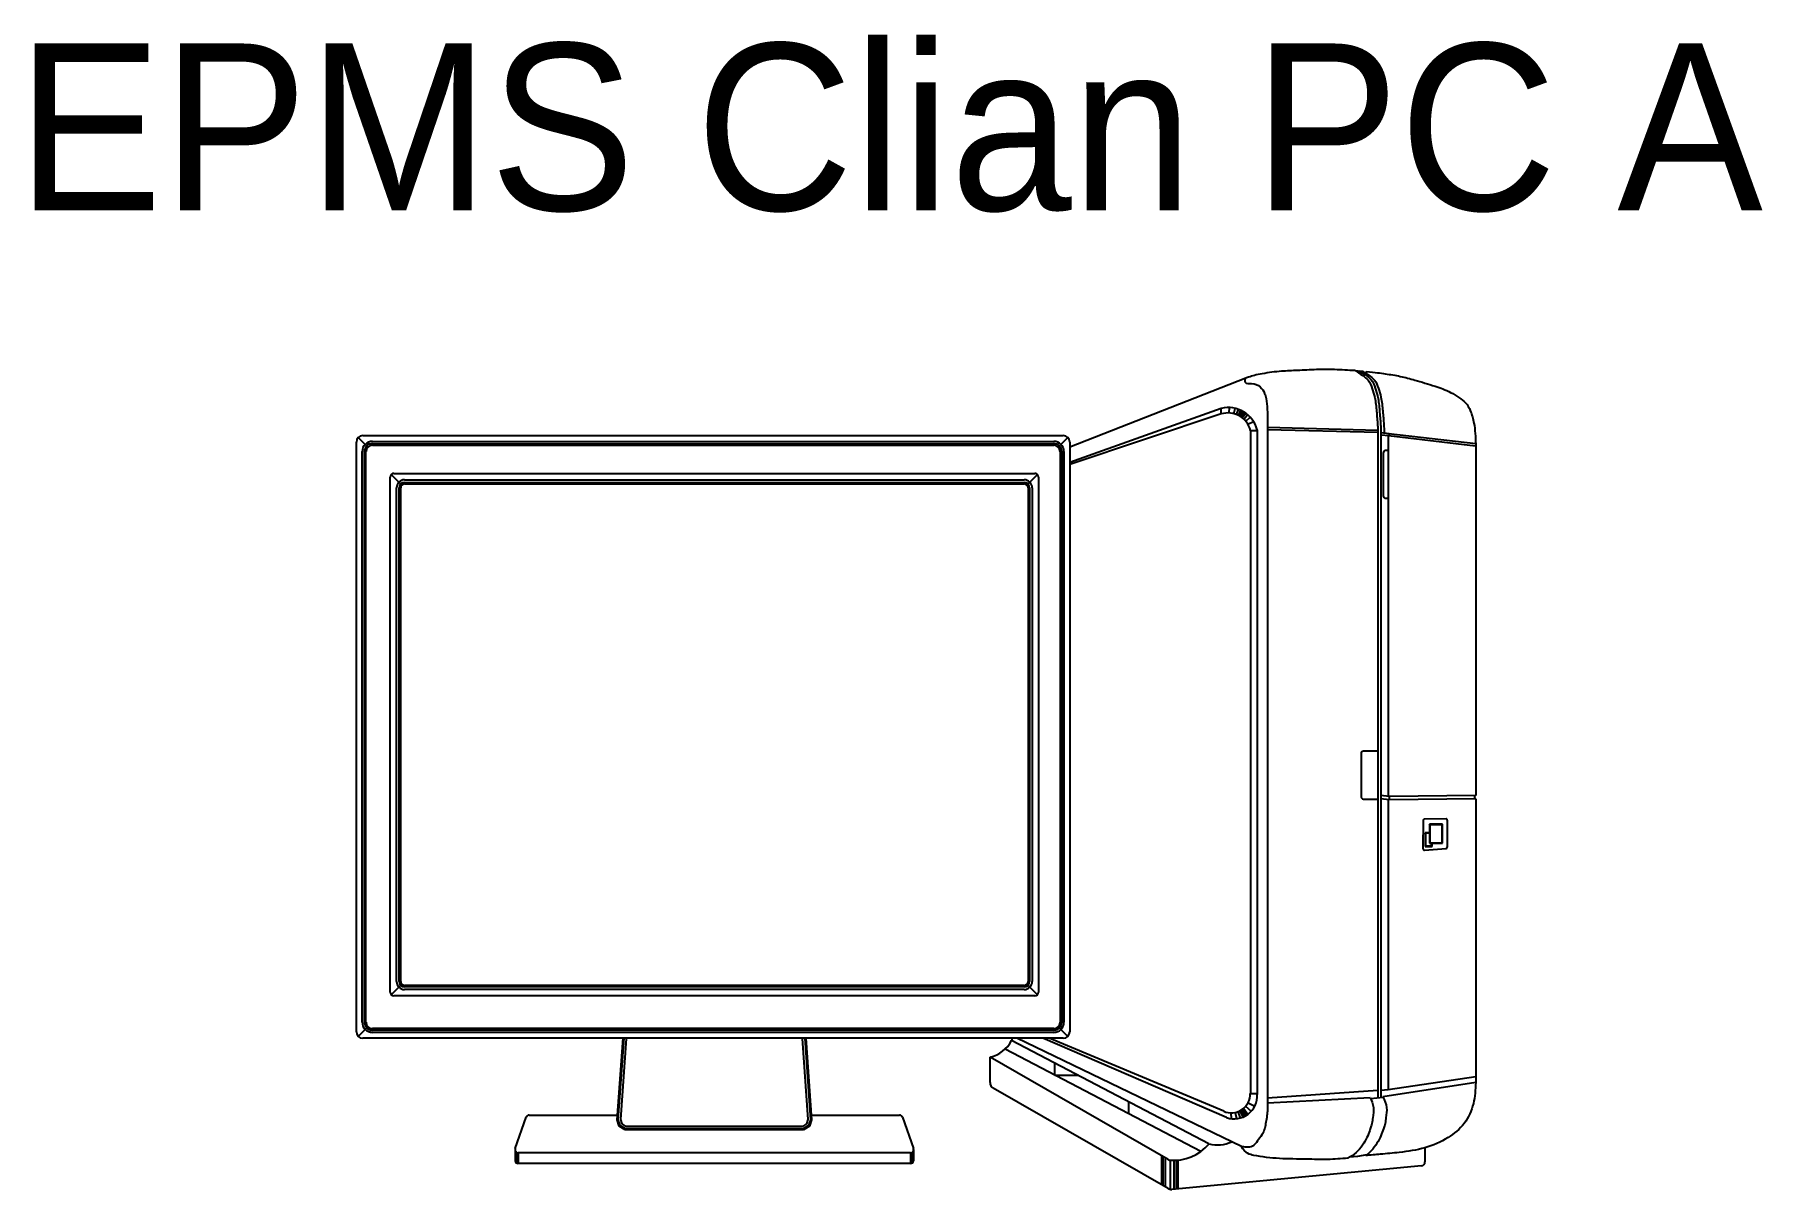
# Model space of a CAD drawing. Header units: millimetres. Extents: x 89450 to 753248, y -530175 to 1209785.
# Drawn here: x 140703 to 143483, y -92186 to -90328 of the extents above; entities that cross this region are included whole.
import ezdxf
from ezdxf.enums import TextEntityAlignment as Align

# ---------------------------------------------------------------- set-up
doc = ezdxf.new("R2010")
doc.units = ezdxf.units.MM
doc.header["$LTSCALE"] = 150
doc.styles.add('ELEC', font='')
doc.styles.get('ELEC').set_extended_font_data('Dotum')

msp = doc.modelspace()

# ---------------------------------------------------------------- linework, layer by layer
at = {"color": 0}
for p, q in [((142845.2, -90870.3), (142845.2, -90872.8)), ((142651.4, -90880.9), (142368.1, -90991.9)), ((142611.8, -90929.6), (142368.1, -91016.5)), ((142611.9, -90938.5), (142611.8, -90929.6)), ((142624.9, -90936.9), (142625.4, -90928.3)), ((142632.1, -90938.1), (142634.1, -90929.5)), ((142636.5, -90939.5), (142639.6, -90931.1)), ((142639.4, -90941.1), (142643.3, -90932.6)), ((142641, -90941.8), (142645.3, -90933.6)), ((142642.2, -90942.4), (142646.7, -90934.3)), ((142611.9, -90938.5), (142368.1, -91019.8)), ((142642.7, -90942.7), (142647.4, -90934.7)), ((142642.7, -90942.7), (142647.4, -90934.7)), ((142643.3, -90943.1), (142648.1, -90935.1)), ((142644.3, -90943.8), (142649.4, -90936)), ((142645.7, -90944.8), (142651.2, -90937.2)), ((142648.2, -90947), (142654.4, -90939.7)), ((142651.3, -90950.3), (142658.5, -90943.6)), ((142654.5, -90954.7), (142663.9, -90950.6)), ((142864, -90964.9), (142686.4, -90960.4)), ((141220.4, -91932.1), (141220.4, -90983.7)), ((141223.4, -90976.4), (141238.9, -90991.9)), ((141230.7, -90973.4), (142357.8, -90973.4)), ((141246.2, -90982.6), (142342.3, -90982.6)), ((141246.2, -90986.3), (142342.3, -90986.3)), ((141246.2, -90988.8), (142342.3, -90988.8)), ((142365.1, -90976.4), (142349.6, -90991.9)), ((142368.1, -90983.7), (142368.1, -91932.1)), ((142658.8, -90965.2), (142658.8, -92031.4)), ((142658.8, -90965.2), (142669.7, -90965.2)), ((142669.7, -90963.8), (142669.7, -92032.8)), ((142864.1, -90968.5), (142686.5, -90964)), ((142686.5, -90964), (142686.5, -92046.9)), ((142864.1, -90968.5), (142864.1, -92038.6)), ((142882.2, -90970.3), (142868.6, -90968.8)), ((142868.6, -90968.8), (142868.6, -92038.2)), ((142882.2, -90973.9), (142868.6, -90972.4)), ((142880.6, -90973.7), (142880.6, -91553.5)), ((143021.1, -90990.4), (142880.8, -90973.7)), ((143021.3, -90986.8), (142881, -90970.2)), ((142882.2, -90970.3), (142882.2, -90973.9)), ((143021.3, -90986.8), (143021.3, -91552.1)), ((141229.7, -91916.6), (141229.7, -90999.1)), ((141233.3, -91916.6), (141233.3, -90999.1)), ((141235.8, -91916.6), (141235.8, -90999.1)), ((142352.6, -90999.1), (142352.6, -91916.6)), ((142355.2, -90999.1), (142355.2, -91916.6)), ((142358.8, -90999.1), (142358.8, -91916.6)), ((142872.4, -91001.3), (142872.4, -91069.9)), ((142880.6, -90997.2), (142876.5, -90997.2)), ((141274.7, -91868.2), (141274.7, -91040.2)), ((141276.5, -91035.9), (141293.5, -91052.9)), ((141276.5, -91035.9), (141293.5, -91052.9)), ((141280.9, -91034.1), (142311.8, -91034.1)), ((141297.9, -91044.4), (142294.8, -91044.4)), ((142316.2, -91035.9), (142299.2, -91052.9)), ((142316.2, -91035.9), (142299.2, -91052.9)), ((142318, -91040.2), (142318, -91868.2)), ((141285, -91851.2), (141285, -91057.3)), ((141289.1, -91851.2), (141289.1, -91057.3)), ((141291.7, -91851.2), (141291.7, -91057.3)), ((141297.9, -91048.5), (142294.8, -91048.5)), ((141297.9, -91051.1), (142294.8, -91051.1)), ((142301, -91057.3), (142301, -91851.2)), ((142303.6, -91057.3), (142303.6, -91851.2)), ((142307.7, -91057.3), (142307.7, -91851.2)), ((142876.5, -91074), (142880.6, -91074)), ((142836.8, -91484.9), (142836.8, -91553.6)), ((142864.1, -91480.8), (142840.9, -91480.8)), ((142840.9, -91557.7), (142864.1, -91557.7)), ((142882.2, -91553.7), (142868.6, -91552.2)), ((142882.2, -91558.8), (142868.6, -91557.3)), ((142880.6, -91558.6), (142880.6, -92025.5)), ((143021.3, -91552.1), (142882.2, -91553.7)), ((142882.2, -91553.7), (142882.2, -91558.8)), ((143021.3, -91557.2), (142882.2, -91558.8)), ((143020, -91557.2), (143020, -91552.1)), ((143021.3, -91557.2), (143021.3, -92013.5)), ((142936.8, -91591.9), (142936.5, -91638)), ((142973.6, -91589.4), (142938.8, -91589.9)), ((142967.9, -91598.4), (142946.7, -91598.4)), ((142946.7, -91598.4), (142946.7, -91628.9)), ((142947.5, -91599.1), (142946.7, -91598.4)), ((142967.2, -91599.1), (142947.5, -91599.1)), ((142947.5, -91599.1), (142947.5, -91628.2)), ((142967.2, -91599.1), (142967.9, -91598.4)), ((142967.2, -91628.2), (142967.2, -91599.1)), ((142967.9, -91628.9), (142967.9, -91598.4)), ((142975.7, -91635.3), (142975.7, -91591.5)), ((142946.7, -91611.9), (142939.8, -91611.9)), ((142939.8, -91611.9), (142939.8, -91633.9)), ((142946.7, -91612.6), (142940.5, -91612.6)), ((142940.5, -91612.6), (142940.5, -91633.2)), ((142947.5, -91628.2), (142946.7, -91628.9)), ((142946.7, -91628.9), (142967.9, -91628.9)), ((142947.5, -91628.2), (142967.2, -91628.2)), ((142950.3, -91633.2), (142950.3, -91628.9)), ((142951, -91633.9), (142951, -91628.9)), ((142967.2, -91628.2), (142967.9, -91628.9)), ((142938.8, -91640.1), (142973.8, -91637.4)), ((142939.8, -91633.9), (142951, -91633.9)), ((142940.5, -91633.2), (142950.3, -91633.2)), ((141276.5, -91872.6), (141293.5, -91855.6)), ((141276.5, -91872.6), (141293.5, -91855.6)), ((142311.8, -91874.4), (141280.9, -91874.4)), ((142294.8, -91857.4), (141297.9, -91857.4)), ((142294.8, -91860), (141297.9, -91860)), ((142294.8, -91864.1), (141297.9, -91864.1)), ((142316.2, -91872.6), (142299.2, -91855.6)), ((142316.2, -91872.6), (142299.2, -91855.6)), ((141223.4, -91939.4), (141238.9, -91923.9)), ((142342.3, -91926.9), (141246.2, -91926.9)), ((142342.3, -91929.5), (141246.2, -91929.5)), ((142342.3, -91933.1), (141246.2, -91933.1)), ((142365.1, -91939.4), (142349.6, -91923.9)), ((142357.8, -91942.4), (141230.7, -91942.4)), ((141640, -92073.8), (141649.5, -91942.4)), ((141641.6, -92073.6), (141651, -91942.5)), ((141645.8, -92073), (141655.1, -91942.8)), ((141937.6, -91942.8), (141947, -92073)), ((141941.7, -91942.5), (141951.1, -92073.6)), ((141943.3, -91942.4), (141952.7, -92073.8)), ((142579.1, -92124.4), (142264.3, -91959.9)), ((142592.2, -92112.2), (142274.6, -91946.2)), ((142644.4, -92116.5), (142282.8, -91942.4)), ((142620.5, -92070.1), (142324.9, -91942.4)), ((142615.9, -92059.9), (142335.1, -91942.4)), ((142239.9, -92013.8), (142239.9, -91973.1)), ((142526.3, -92137.5), (142239.9, -91973.1)), ((142344.4, -92001.7), (142344.4, -91982.6)), ((142344.4, -92001.7), (142380.9, -92001.7)), ((143021.3, -92013.5), (142872, -92036.5)), ((143021.3, -92004.6), (142880.6, -92025.5)), ((142526.3, -92184.2), (142245.1, -92022.7)), ((142463, -92063.7), (142463, -92044.6)), ((142655, -92046.2), (142665.7, -92051.6)), ((142658.8, -92031.4), (142669.7, -92031.4)), ((142864.1, -92026.6), (142686.5, -92038.7)), ((142851.6, -92038.4), (142686.5, -92046.9)), ((142872.6, -92037.8), (142852.3, -92039.8)), ((142880.6, -92025.5), (142868.6, -92026.3)), ((141476.1, -92119.8), (141493.5, -92069.5)), ((141498.3, -92066.1), (141640.6, -92066.1)), ((141643.4, -92084), (141640, -92073.8)), ((141644.7, -92082.9), (141641.6, -92073.6)), ((141648.1, -92080.2), (141645.8, -92073)), ((141947, -92073), (141944.6, -92080.2)), ((141951.1, -92073.6), (141948, -92082.9)), ((141952.7, -92073.8), (141949.3, -92084)), ((141952.1, -92066.1), (142094.4, -92066.1)), ((142099.2, -92069.5), (142116.7, -92119.8)), ((142627.2, -92062.3), (142627.7, -92071.5)), ((142634.3, -92061.6), (142636.7, -92071.9)), ((142638.8, -92060.3), (142642.5, -92070.7)), ((142641.8, -92059), (142646.6, -92069.3)), ((142643.3, -92058.1), (142648.7, -92068.4)), ((142644.4, -92057.5), (142650.2, -92067.6)), ((142645, -92057.1), (142650.9, -92067.2)), ((142645, -92057.1), (142650.9, -92067.2)), ((142645.5, -92056.7), (142651.6, -92066.8)), ((142646.6, -92056), (142653, -92065.9)), ((142647.9, -92054.9), (142654.9, -92064.6)), ((142651.1, -92051.8), (142660, -92059.9)), ((141653.1, -92089.8), (141643.4, -92084)), ((141653.6, -92088.3), (141644.7, -92082.9)), ((141654.7, -92084.1), (141648.1, -92080.2)), ((141939.6, -92089.8), (141653.1, -92089.8)), ((141939.2, -92088.3), (141653.6, -92088.3)), ((141938, -92084.1), (141654.7, -92084.1)), ((141944.6, -92080.2), (141938, -92084.1)), ((141948, -92082.9), (141939.2, -92088.3)), ((141949.3, -92084), (141939.6, -92089.8)), ((141475.8, -92121.5), (141475.8, -92139.5)), ((141476.3, -92123.8), (141476.3, -92140.9)), ((141477.3, -92125.2), (141477.3, -92142.3)), ((141479.4, -92126.5), (141479.4, -92143.5)), ((141480.4, -92126.7), (141480.4, -92143.7)), ((141480.9, -92126.7), (141480.9, -92143.8)), ((141804.1, -92126.7), (141480.9, -92126.7)), ((142111.8, -92126.7), (141804.1, -92126.7)), ((142111.8, -92126.7), (142111.8, -92143.8)), ((142112.3, -92126.7), (142112.3, -92143.7)), ((142113.3, -92126.5), (142113.3, -92143.5)), ((142115.4, -92125.2), (142115.4, -92142.3)), ((142116.4, -92123.8), (142116.4, -92140.9)), ((142116.9, -92121.5), (142116.9, -92139.5)), ((142939.7, -92118.6), (142939.7, -92141.3)), ((142111.8, -92143.8), (141480.9, -92143.8)), ((142515.8, -92131.5), (142515.8, -92178.1)), ((142518, -92132.7), (142518, -92179.4)), ((142521.9, -92135), (142521.9, -92181.6)), ((142529.7, -92138.4), (142529.7, -92185.2)), ((142934, -92147.5), (142532.4, -92185.5)), ((142535.7, -92138.6), (142535.7, -92185.2)), ((142539.6, -92138.5), (142539.6, -92184.8)), ((142541.8, -92138.3), (142541.8, -92184.6)), ((142830.9, -92132.4), (142818.4, -92133.8)), ((142846, -92129.9), (142830.9, -92132.4))]:
    msp.add_line(p, q, dxfattribs=at)
for centre, radius, start, end in [((142623.3, -90976.3), 48, 14.9819, 103.788), ((142622.8, -90973.8), 37, 13.5875, 107.1465), ((141230.7, -90983.7), 10.3, 90, 180), ((141246.2, -90999.1), 16.5, 90, 180), ((141246.2, -90999.1), 12.9, 90, 180), ((141246.2, -90999.1), 10.3, 90, 180), ((142342.3, -90999.1), 16.5, 0, 90), ((142342.3, -90999.1), 12.9, 0, 90), ((142342.3, -90999.1), 10.3, 0, 90), ((142357.8, -90983.7), 10.3, 0, 90), ((142876.5, -91001.3), 4.12, 90, 180), ((141280.9, -91040.2), 6.19, 90, 180), ((141297.9, -91057.3), 12.9, 90, 180), ((142294.8, -91057.3), 12.9, 0, 90), ((142311.8, -91040.2), 6.19, 0, 90), ((141297.9, -91057.3), 8.76, 90, 180), ((141297.9, -91057.3), 6.19, 90, 180), ((142294.8, -91057.3), 8.76, 0, 90), ((142294.8, -91057.3), 6.19, 0, 90), ((142876.5, -91069.9), 4.12, 180, 270), ((142840.9, -91484.9), 4.12, 90, 180), ((142840.9, -91553.6), 4.12, 180, 270), ((142938.8, -91591.9), 2.06, 90.8067, 179.6885), ((142973.6, -91591.5), 2.06, 0, 90.8067), ((142938.6, -91638), 2.06, 179.6885, 274.3973), ((142973.6, -91635.3), 2.06, 274.3973, 0), ((141297.9, -91851.2), 12.9, 180, 270), ((141297.9, -91851.2), 8.76, 180, 270), ((141297.9, -91851.2), 6.19, 180, 270), ((142294.8, -91851.2), 6.19, 270, 0), ((142294.8, -91851.2), 8.76, 270, 0), ((142294.8, -91851.2), 12.9, 270, 0), ((141280.9, -91868.2), 6.19, 180, 270), ((142311.8, -91868.2), 6.19, 270, 0), ((141230.7, -91932.1), 10.3, 180, 270), ((141246.2, -91916.6), 16.5, 180, 270), ((141246.2, -91916.6), 12.9, 180, 270), ((141246.2, -91916.6), 10.3, 180, 270), ((142342.3, -91916.6), 10.3, 270, 0), ((142342.3, -91916.6), 12.9, 270, 0), ((142342.3, -91916.6), 16.5, 270, 0), ((142357.8, -91932.1), 10.3, 270, 0), ((142227.9, -91921.6), 52.8, 283.1397, 332.3259), ((142249.6, -91934.9), 27.5, 335.7371, 344.1358), ((142250.2, -92013.8), 10.3, 180, 240.1404), ((142627.8, -92031.4), 30.9, 247.2919, 0), ((142632.5, -92034.9), 37.2, 251.2092, 3.2272), ((141498.3, -92071.2), 5.16, 90, 160.9011), ((142094.4, -92071.2), 5.16, 19.0989, 90), ((141480.9, -92121.5), 5.16, 160.9011, 270), ((142111.8, -92121.5), 5.16, 270, 19.0989), ((142535.6, -92064.5), 74.1, 264.7507, 319.9051), ((142605.9, -92059.5), 54.4, 255.5265, 294.7599), ((141481.1, -92138.4), 5.43, 192.6585, 268.5375), ((142111.7, -92138.4), 5.43, 271.4625, 347.3415), ((142529.4, -92132.1), 6.19, 240.1404, 264.7507), ((142933.5, -92141.3), 6.19, 275.4078, 0), ((142531.4, -92175.2), 10.3, 240.1404, 275.4078)]:
    msp.add_arc(centre, radius, start, end, dxfattribs=at)
for points, knots in [([(142827.3, -90868.7), (142816.2, -90868.5), (142795.6, -90866.8), (142764.5, -90867), (142736.1, -90868.6), (142706.9, -90869.5), (142684, -90872.7), (142666.1, -90876.1), (142657.4, -90879), (142649.5, -90880.7), (142649.7, -90890.5), (142663.2, -90888), (142674.6, -90893.5), (142681.7, -90904), (142684.8, -90916.6), (142686.2, -90930.9), (142686.2, -90947.7), (142686.4, -90958.7), (142686.5, -90964)], [0, 0, 0, 0, 3227.578691, 6026.302083, 9023.112724, 11499.824177, 14519.153577, 15782.889133, 16730.542882, 17312.658247, 17833.19047, 18828.812168, 20296.673447, 21510.440576, 22341.446093, 24048.735583, 25681.478274, 27239.403417, 27239.403417, 27239.403417, 27239.403417]), ([(142827.3, -90868.7), (142831.4, -90871.7), (142838.9, -90876), (142850, -90884.5), (142854.9, -90897.8), (142860, -90914.2), (142861.8, -90934.1), (142863.4, -90952.9), (142864, -90964.4), (142864.1, -90968.5)], [0, 0, 0, 0, 1387.772356, 2513.617426, 3959.508147, 5377.274001, 7550.811748, 9712.473102, 10897.913757, 10897.913757, 10897.913757, 10897.913757]), ([(142833.2, -90869.1), (142837, -90871.2), (142844, -90875.3), (142854.7, -90883.5), (142859.6, -90896.8), (142864.8, -90913.2), (142866.5, -90933.1), (142868.1, -90951.7), (142868.7, -90962.9), (142868.6, -90968.8)], [136.904842, 136.904842, 136.904842, 136.904842, 1387.772356, 2513.617426, 3959.508147, 5377.274001, 7550.811748, 9712.473102, 10821.421347, 10821.421347, 10821.421347, 10821.421347]), ([(142838.4, -90869.6), (142842.2, -90871.7), (142849.3, -90875.8), (142860, -90884), (142864.9, -90897.4), (142870.1, -90913.8), (142871.8, -90933.6), (142873.4, -90952.3), (142874, -90963.5), (142873.9, -90969.4)], [117.601711, 117.601711, 117.601711, 117.601711, 1387.772356, 2513.617426, 3959.508147, 5377.274001, 7550.811748, 9712.473102, 10821.421347, 10821.421347, 10821.421347, 10821.421347]), ([(142845.2, -90870.3), (142860.1, -90871.7), (142876.1, -90873.8), (142899.9, -90877.6), (142926.6, -90884.6), (142953.6, -90893), (142978.1, -90901.3), (142993.6, -90911.9), (143006.2, -90919.9), (143014, -90934.9), (143020.2, -90957.2), (143020.9, -90975.5), (143021.3, -90986.8)], [786.910998, 786.910998, 786.910998, 786.910998, 3099.86886, 5479.938337, 7814.199428, 11114.323184, 13727.485197, 15253.370985, 16579.729801, 17994.208822, 20015.603964, 23300.885679, 23300.885679, 23300.885679, 23300.885679]), ([(143021.3, -92013.5), (143020.8, -92024.9), (143019.6, -92048.1), (143004.9, -92080.9), (142976, -92104.9), (142939.6, -92120.5), (142902.1, -92125.9), (142870.1, -92128.8), (142852.2, -92130.3), (142844.3, -92131)], [0, 0, 0, 0, 3314.863709, 6721.595546, 10080.670343, 14005.595077, 18093.05812, 21053.069289, 23342.230387, 23342.230387, 23342.230387, 23342.230387]), ([(142851.6, -92038.4), (142853.4, -92042.2), (142858.6, -92053), (142855.6, -92067.9), (142854.7, -92080.4), (142850.6, -92090.8), (142846.4, -92102.8), (142839.1, -92114.9), (142829.6, -92127.3), (142820.5, -92132.8), (142815.7, -92135.3)], [0, 0, 0, 0, 1772.514045, 3372.494298, 4275.238013, 5419.936523, 6590.819167, 7986.082004, 9506.142644, 11075.412662, 11075.412662, 11075.412662, 11075.412662]), ([(142872, -92036.5), (142874.7, -92042.2), (142879.8, -92053), (142876.8, -92067.9), (142876, -92080.4), (142871.9, -92090.8), (142867.7, -92102.8), (142860.4, -92114.9), (142852.6, -92125), (142846.4, -92129.6), (142844.3, -92131)], [0, 0, 0, 0, 1772.514045, 3372.494298, 4275.238013, 5419.936523, 6590.819167, 7986.082004, 9506.142644, 10247.50506, 10247.50506, 10247.50506, 10247.50506]), ([(142686.5, -92046.9), (142686.4, -92051.1), (142686.2, -92058.8), (142685.3, -92069.9), (142683.3, -92079.9), (142681.6, -92089.5), (142677.1, -92099), (142670.1, -92107.1), (142663.6, -92117.3), (142652.8, -92117.9), (142647, -92116.9), (142644.4, -92116.5)], [0, 0, 0, 0, 1221.628601, 2256.535616, 3229.671226, 4188.848243, 5089.386871, 6220.653557, 7373.587116, 8319.119567, 9103.847596, 9103.847596, 9103.847596, 9103.847596]), ([(142815.7, -92135.3), (142804.8, -92136.3), (142782.7, -92137.9), (142745.9, -92136.7), (142706.2, -92136.6), (142671, -92132.8), (142651, -92127.8), (142644.4, -92116.5)], [1009.050121, 1009.050121, 1009.050121, 1009.050121, 4176.916984, 7469.090223, 11706.219724, 15729.899291, 17709.10332, 17709.10332, 17709.10332, 17709.10332])]:
    msp.add_open_spline(points, degree=3, knots=knots, dxfattribs=at)
msp.add_open_spline([(142827.3, -90868.7), (142834.2, -90869.3), (142840, -90869.8), (142840, -90869.8)], degree=3, dxfattribs=at)

# ---------------------------------------------------------------- texts
at = {"color": 0, "style": 'ELEC'}
msp.add_text('EPMS Clian PC A', height=268.377, dxfattribs=at).set_placement((142078.6, -90476.9), align=Align.MIDDLE_CENTER)

doc.saveas('drawing.dxf')
